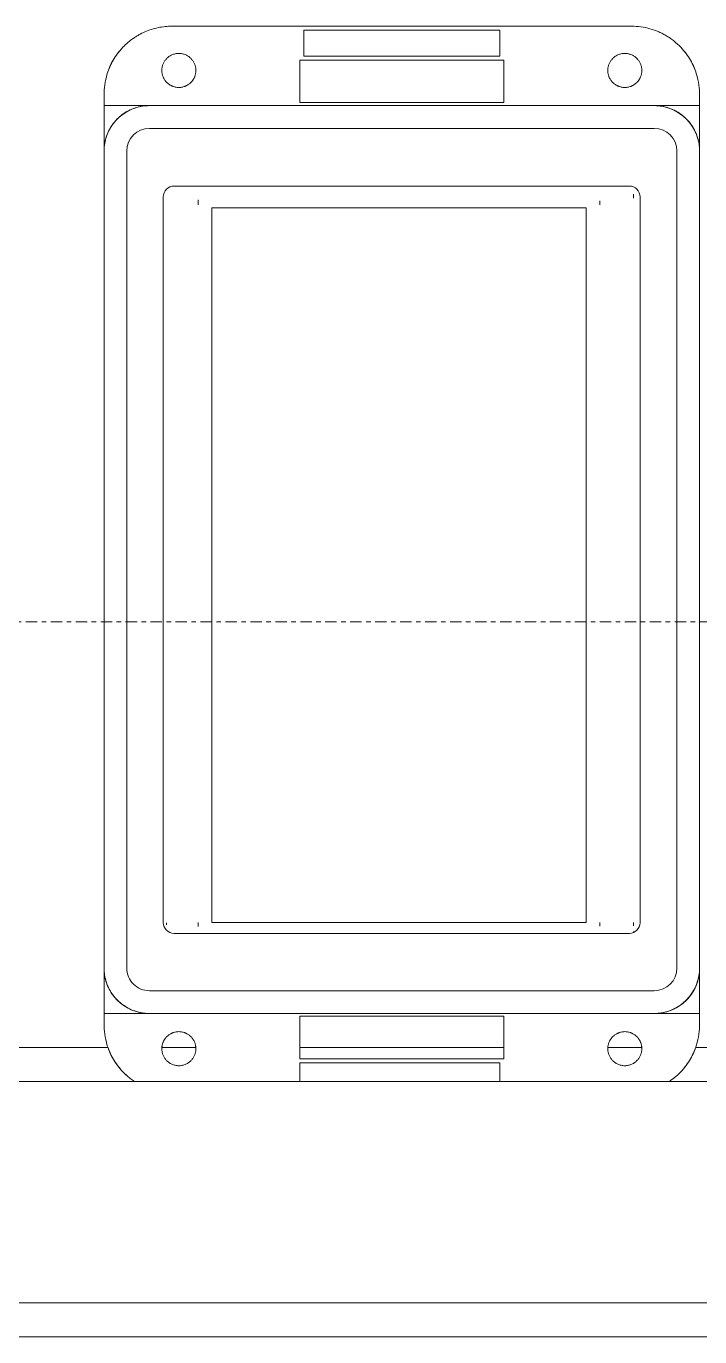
# Model space of a CAD drawing. Header units: inches. Extents: x -1205 to 1409, y -1117 to 895.
# Drawn here: x 15.15 to 29.99, y 506.76 to 535.63 of the extents above; entities that cross this region are included whole.
import ezdxf

# ---------------------------------------------------------------- set-up
doc = ezdxf.new("R2010")
doc.units = ezdxf.units.IN
doc.header["$MEASUREMENT"] = 0
doc.linetypes.add('Grid Line 1_4_', pattern=[0.4374999999999999, 0.2499999999999999, -0.06249999999999999, 0.06249999999999999, -0.06249999999999999])
for name, color, linetype, lineweight in [('A-WALL', 113, 'Continuous', 13), ('I-WALL', 2, 'Continuous', 13), ('Q-SPCQ', 91, 'Continuous', 13), ('S-GRID', 1, 'Continuous', 9)]:
    doc.layers.add(name, color=color, linetype=linetype, lineweight=lineweight)

# ---------------------------------------------------------------- blocks, each defined once
blk = doc.blocks.new('Restaurant_Trash_Can_SlimJim_Revit_2018_18693 - SLIMJIM-3038480-8TH FLOOR TELECOM PLAN')
at = {"layer": 'Q-SPCQ', "color": 53, "lineweight": 9}
for p, q in [((-0.7483204153197748, 4.730068697817703e-15), (-0.498320415319807, 4.79616346638062e-15)), ((0.5016795846802226, 7.993605777301126e-15), (-0.4983204153198057, 4.662936703425657e-15)), ((-0.4983204153198084, 4.662936703425657e-15), (-0.4983204153198084, -0.999999999999999)), ((18.50167958467977, 1.70530256582424e-13), (0.5016795846797776, 1.70530256582424e-13)), ((19.5016795846802, 4.662936703425657e-15), (18.50167958468019, 7.993605777301126e-15)), ((19.5016795846802, -1.000000000000003), (19.5016795846802, 4.662936703425657e-15)), ((19.5016795846802, 3.99479305727938e-15), (19.7516795846802, 3.928698288716457e-15)), ((0.5016795846802146, -0.4999999999999932), (18.5016795846802, -0.4999999999999928)), ((-0.4983204153203359, -0.999999999999943), (-0.4983204153203359, -12.12499999999988)), ((0.001679584680211787, -0.9999999999999963), (0.001679584680193885, -12.12499999999993)), ((19.0016795846802, -12.125), (19.0016795846802, -0.9999999999999963)), ((19.50167958467972, -12.12499999999988), (19.50167958467972, -0.999999999999943)), ((1.512211173714953, -1.311055868574774), (17.50159754587901, -1.311055868574774)), ((-2.248320415319779, -11.62500000000001), (-2.248320415319796, -1.499999999999989)), ((1.274422347429911, -11.58226089199766), (1.274422347429911, -1.548844694859818)), ((1.448307036421143, -1.454770615213578), (1.535910023719304, -1.454770615213578)), ((1.540954123042587, -1.45477061521358), (1.451367060394509, -1.454770615213579)), ((17.56348381548825, -1.454770615213579), (17.5014044410096, -1.454770615213579)), ((17.51815646271934, -1.454770615213579), (17.56848020913162, -1.454770615213579)), ((17.69582221297295, -1.454770615213579), (17.71595662739452, -1.454770615213579)), ((17.73938637216405, -1.548844694859816), (17.73938637216405, -11.58226089199765)), ((1.601153525589015, -2.202307051177986), (1.690461410235536, -2.202307051177986)), ((17.50040000041303, -2.202307051177986), (17.57492323772165, -2.202307051177986)), ((17.5, -2.499999999999998), (1.749999999999999, -2.499999999999998)), ((1.749999999999999, -2.499999999999997), (1.749999999999999, -10.75)), ((17.5, -10.75), (17.5, -2.499999999999997)), ((-1.498320415319791, -4.31250000000001), (-1.498320415319786, -8.812499999999998)), ((-0.5649258800976749, -4.31250000000001), (-1.498320415319763, -4.31250000000001)), ((-0.5649258800976775, -8.812499999999993), (-0.5649258800976832, -4.312500000000007)), ((20.50167958468019, -4.312500000000007), (19.56493678525527, -4.312500000000007)), ((19.56493678525527, -4.312500000000007), (19.56493678525526, -8.812499999999993)), ((20.5016795846802, -8.812499999999998), (20.5016795846802, -4.31250000000001)), ((-2.158476665319774, -8.72265625), (-2.158476665319774, -4.402343750000013)), ((-2.158476665319752, -4.402343750000013), (-1.588164165319756, -4.402343750000013)), ((-1.588164165319777, -4.402343750000011), (-1.588164165319777, -8.722656249999998)), ((20.59152333468023, -8.812499999999998), (20.59152333468023, -4.402343750000011)), ((20.5915233346802, -4.402343750000011), (20.99788878966651, -4.402343750000011)), ((-1.588164165319732, -8.722656249999998), (-2.158476665319726, -8.722656249999998)), ((-1.498320415319773, -8.812499999999993), (-0.5649258800976742, -8.812499999999993)), ((19.56493678525526, -8.812499999999998), (20.50167958468018, -8.812499999999998)), ((20.99788878966666, -8.812500000000002), (20.59152333468019, -8.812500000000002)), ((1.749999999999999, -10.75), (17.5, -10.75)), ((1.683846011372815, -11.04769294882201), (1.579889743530343, -11.04769294882201)), ((17.58562655739628, -11.04769294882201), (17.50044444490325, -11.04769294882201)), ((17.50159754587901, -11.8200497182827), (1.512211173714953, -11.8200497182827)), ((17.50149296416012, -11.75), (17.54713371539471, -11.75)), ((17.55073975509539, -11.75), (17.50773574177428, -11.75)), ((-0.4983204153198084, -12.125), (-0.4983204153198084, -13.125)), ((19.5016795846802, -13.125), (19.5016795846802, -12.125)), ((0.5016795846801932, -12.62499999999994), (18.50167958468019, -12.625)), ((-0.4983204153198067, -13.125), (-0.7483204153197498, -13.125)), ((-0.4983204153198057, -13.125), (0.5016795846802252, -13.125)), ((0.501679584679607, -13.12499999999983), (18.5016795846796, -13.125)), ((18.50167958468019, -13.125), (19.5016795846802, -13.125)), ((19.75167958468016, -13.125), (19.5016795846802, -13.125))]:
    blk.add_line(p, q, dxfattribs=at)
at = {"layer": 'Q-SPCQ', "color": 53, "lineweight": 9, "flags": 128}
for points in [[(0.5016795846797776, 1.70530256582424e-13), (0.4616902504930067, -0.0007998933389785633), (0.4217648907105058, -0.003198293697209919), (0.3819673773907652, -0.007191364145796796), (0.3423613780654477, -0.01277271662439716), (0.3030102538845653, -0.01993342215871507), (0.2639769582524422, -0.02866202514786664), (0.2253239361156147, -0.03894456168922033), (0.1871130240634784, -0.05076458191751953), (0.149405351404539, -0.06410317632196437), (0.112261242371062, -0.07893900599708557), (0.07574011961378345, -0.09524833678000276), (0.03990040913811298, -0.1130050772205209), (0.004799446835988873, -0.1321808203221621), (-0.02950661324132397, -0.1527448889866036), (-0.06296288871533305, -0.1746643850904092), (-0.09551585668276628, -0.1979042421154417), (-0.1271134393388138, -0.2224272812490539), (-0.1577050872919017, -0.2481942708589031), (-0.187241860430845, -0.2751639892588286), (-0.2156765062198928, -0.3032932906529026), (-0.24296353529121, -0.3325371741587446), (-0.2690592942193461, -0.3628488558013032), (-0.2939220353567861, -0.3941798433561984), (-0.3175119836214434, -0.4264800139275166), (-0.3397914001283197, -0.4596976941316483), (-0.3607246425636958, -0.4937797427671171), (-0.3802782222053337, -0.5286716358259581), (-0.3984208574969443, -0.5643175537230148), (-0.4151235240921664, -0.600660470593425), (-0.4303595012875689, -0.637642245523068), (-0.4441044147698107, -0.6752037155612242), (-0.4563362756096012, -0.7132847903677656), (-0.4670355154386811, -0.7518245483475424), (-0.4761850177557675, -0.7907613341084242), (-0.483770145308938, -0.8300328570995815), (-0.4897787635119925, -0.8695762912616941), (-0.4942012598579594, -0.9093283755357787), (-0.4970305592959789, -0.9492255150664163), (-0.4982621355502487, -0.9892038829416377), (-0.4983204153203359, -0.999999999999943)], [(19.50167958467972, -0.999999999999943), (19.50087969134057, -0.9600106658133426), (19.49848129098234, -0.9200853060306712), (19.49448822053358, -0.8802877927109306), (19.48890686805532, -0.8406817933856131), (19.481746162521, -0.8013306692047307), (19.47301755953168, -0.7622973735727782), (19.46273502299033, -0.7236443514356096), (19.45091500276203, -0.6854334393839848), (19.43757640835758, -0.6477257667247044), (19.42274057868263, -0.6105816576912274), (19.40643124789954, -0.5740605349337783), (19.38867450745886, -0.5382208244584489), (19.36949876435738, -0.5031198621559837), (19.34893469569311, -0.468813802079012), (19.32701519958931, -0.4353575266048323), (19.30377534256393, -0.4028045586377402), (19.27925230343049, -0.3712069759815221), (19.25348531382047, -0.3406153280284342), (19.22651559542055, -0.3110785548893204), (19.19838629402681, -0.2826439091004431), (19.16914241052097, -0.2553568800291259), (19.13883072887824, -0.2292611211009898), (19.10749974132318, -0.2043983799635498), (19.0751995707522, -0.1808084316988925), (19.04198189054773, -0.1585290151920162), (19.00789984191243, -0.1375957727566401), (18.97300794885342, -0.1180421931151727), (18.93736203095636, -0.09989955782356218), (18.90101911408595, -0.08319689122816952), (18.86403733915631, -0.0679609140325965), (18.82647586911832, -0.05421600055018416), (18.78839479431161, -0.04198413971073477), (18.749855036332, -0.03128489988165483), (18.71091825057112, -0.02213539756473892), (18.67164672757979, -0.0145502700115685), (18.63210329341768, -0.0085416518081729), (18.59235120914394, -0.004119155462376511), (18.5524540696133, -0.00128985602435705), (18.51247570173791, -5.827977008721063e-05), (18.50167958467977, 1.70530256582424e-13)], [(-0.4983204153203359, -12.12499999999988), (-0.4975205219815279, -12.16498933418648), (-0.4951221216229555, -12.20491469396899), (-0.4911290511741981, -12.24471220728873), (-0.4855476986961093, -12.28431820661404), (-0.4783869931617914, -12.32366933079493), (-0.4696583901724693, -12.36270262642705), (-0.4593758536312861, -12.40135564856388), (-0.4475558334028164, -12.43956656061601), (-0.434217238998201, -12.47727423327495), (-0.4193814093232504, -12.5144183423086), (-0.4030720785403332, -12.55093946506588), (-0.3853153380998151, -12.58677917554138), (-0.3661395949980032, -12.6218801378435), (-0.3455755263337323, -12.65618619792065), (-0.3236560302300972, -12.689642473395), (-0.3004161732047236, -12.72219544136226), (-0.275893134071282, -12.75379302401831), (-0.2501261444612623, -12.78438467197122), (-0.2231564260613368, -12.81392144511034), (-0.1950271246676038, -12.84235609089938), (-0.1657832411617619, -12.8696431199707), (-0.1354715595190328, -12.89573887889884), (-0.1041405719637964, -12.92060162003628), (-0.07184040139298985, -12.94419156830094), (-0.03862272118868759, -12.96647098480781), (-0.004540672553218882, -12.98740422724319), (0.03035122050596328, -13.00695780688483), (0.06599713840284947, -13.02510044217644), (0.1023400552734301, -13.04180310877166), (0.1393218302029026, -13.05703908596706), (0.1768833002408882, -13.0707839994493), (0.2149643750477707, -13.08301586028909), (0.2535041330272065, -13.09371510011817), (0.2924409187880883, -13.10286460243509), (0.3317124417792456, -13.11044972998826), (0.3712558759413582, -13.11645834819148), (0.4110079602152722, -13.12088084453745), (0.4509050997460803, -13.12371014397547), (0.4908834676213018, -13.12494172022974), (0.501679584679607, -13.12499999999983)], [(18.5016795846796, -13.125), (18.54166891886637, -13.12420010666085), (18.58159427864888, -13.12180170630262), (18.62139179196845, -13.11780863585386), (18.66099779129393, -13.1122272833756), (18.70034891547465, -13.10506657784111), (18.73938221110677, -13.09633797485196), (18.77803523324377, -13.08605543831078), (18.81624614529573, -13.07423541808231), (18.85395381795467, -13.06089682367786), (18.89109792698815, -13.04606099400274), (18.9276190497456, -13.02975166322), (18.9634587602211, -13.01199492277931), (18.99855972252339, -12.99281917967767), (19.03286578260053, -12.97225511101339), (19.06632205807454, -12.95033561490976), (19.09887502604198, -12.92709575788422), (19.13047260869802, -12.90257271875094), (19.16106425665111, -12.87680572914092), (19.19060102979023, -12.84983601074083), (19.2190356755791, -12.8217067093471), (19.24632270465042, -12.79246282584125), (19.27241846357856, -12.76215114419852), (19.297281204716, -12.73082015664346), (19.32087115298065, -12.69851998607231), (19.34315056948753, -12.66530230586801), (19.36408381192308, -12.63122025723271), (19.38363739156454, -12.5963283641737), (19.40178002685616, -12.56068244627664), (19.41848269345138, -12.52433952940623), (19.43371867064678, -12.48735775447676), (19.44746358412919, -12.44979628443877), (19.45969544496898, -12.41171520963189), (19.47039468479789, -12.37317545165246), (19.47954418711498, -12.3342386658914), (19.48712931466815, -12.29496714290025), (19.49313793287137, -12.25542370873813), (19.49756042921717, -12.21567162446422), (19.50038972865519, -12.17577448493358), (19.50162130490963, -12.13579611705819), (19.50167958467972, -12.12499999999988)]]:
    blk.add_lwpolyline(points, dxfattribs=at)
at = {"layer": 'Q-SPCQ', "color": 53, "lineweight": 9}
for centre, radius, start, end in [((0.5016795846802179, -0.999999999999996), 1.000000000000009, 90.00000000000031, 179.9999999999999), ((0.5016795846802199, -1.000000000000003), 1.00000000000001, 90.0000000000005, 180.0000000000005), ((18.5016795846802, -0.9999999999999957), 1.000000000000006, 359.9999999999996, 90.0000000000001), ((18.50167958468019, -1.000000000000003), 1.000000000000015, 5.025276396712356e-13, 90.0000000000005), ((0.5016795846802179, -0.999999999999996), 0.5000000000000058, 90.00000000000031, 179.9999999999999), ((18.5016795846802, -0.9999999999999957), 0.5000000000000036, 0, 90), ((1.512211173714956, -1.54884469485982), 0.2377888262850444, 90.00000000000081, 180.0000000000002), ((17.50159754587902, -1.548844694859811), 0.2377888262850366, 359.9999999999991, 90.0000000000025), ((1.512211173714955, -11.58226089199766), 0.2377888262850445, 180.0000000000002, 270.0000000000003), ((17.50159754587901, -11.58226089199766), 0.2377888262850434, 270.0000000000001, 4.198332179531842e-13), ((0.5016795846801999, -12.12499999999993), 1.000000000000012, 179.9999999999999, 269.9999999999985), ((0.5016795846802226, -12.125), 1, 180.0000000000005, 270.0000000000005), ((0.5016795846801999, -12.12499999999993), 0.5000000000000073, 179.9999999999999, 269.9999999999985), ((18.5016795846802, -12.12499999999999), 0.5000000000000054, 269.9999999999986, 359.9999999999992), ((18.5016795846802, -12.12499999999999), 1.000000000000004, 269.9999999999987, 359.9999999999992), ((18.50167958468019, -12.125), 0.9999999999999982, 269.9999999999995, 9.541664044390551e-14)]:
    blk.add_arc(centre, radius, start, end, dxfattribs=at)
for points, knots in [([(-2.248320415319796, -1.49999999999998), (-2.248320415319795, -1.362153742990055), (-2.219765969501802, -1.157043896546759), (-2.139409367759692, -0.9316976260149024), (-2.08109323226835, -0.8092596433611496), (-2.031902599251735, -0.7217056254025089), (-1.977406392478706, -0.6382241760986235), (-1.89779168581712, -0.5323677656441096), (-1.788496058087417, -0.4136901609306984), (-1.645879809028009, -0.2935853603210395), (-1.448195031797785, -0.1645312130221982), (-1.202858742640205, -0.06064660982904966), (-0.9443816234928439, -0.006770246503000761), (-0.8073174345542367, 4.554299645742609e-15), (-0.7483204153197819, 3.996396312835881e-15)], [0, 0, 0, 0, 0.1428571428571428, 0.2142857142857143, 0.25, 0.2857142857142857, 0.3214285714285714, 0.3571428571428571, 0.4285714285714285, 0.5, 0.5714285714285714, 0.7142857142857142, 0.8571428571428571, 1, 1, 1, 1]), ([(19.75167958468022, 3.996802888650563e-15), (19.81067660391467, 3.402341588542007e-15), (19.94773971540864, -0.006768449983144978), (20.20622168305689, -0.06065289764856272), (20.45154315735071, -0.1645127986936761), (20.64925810303075, -0.2936172485485317), (20.81553625183087, -0.4335603130706887), (20.93220969887318, -0.5683628155564295), (20.99638488954345, -0.662789104416491), (21.00438350318493, -0.6749343086453962)], [0, 0, 0, 0, 0.1428571428571428, 0.2857142857142857, 0.4285714285714285, 0.5, 0.5714285714285714, 0.6785714285714286, 0.6941939843995717, 0.6941939843995717, 0.6941939843995717, 0.6941939843995717]), ([(-1.553292287360076, -0.2343288153550067), (-1.575996154277303, -0.2487571032645284), (-1.632145024914565, -0.285445597919341), (-1.682933565309733, -0.3296334325017478), (-1.712560029961401, -0.3570437594370009)], [0.6882783433976817, 0.6882783433976817, 0.6882783433976817, 0.6882783433976817, 0.75, 0.8415258119025031, 0.8415258119025031, 0.8415258119025031, 0.8415258119025031]), ([(-1.281539406885796, -0.09797860102331855), (-1.300423555471587, -0.1051560891994014), (-1.349519879615122, -0.1254007504961956), (-1.399160606787508, -0.1466806026983959), (-1.429496382061433, -0.1609184826477254)], [0.4521801146584685, 0.4521801146584685, 0.4521801146584685, 0.4521801146584685, 0.5, 0.5775019486276631, 0.5775019486276631, 0.5775019486276631, 0.5775019486276631]), ([(-0.3643458191042267, -0.4999999999999946), (-0.3344127075615955, -0.4481543299795314), (-0.2736678913013837, -0.3625637559320339), (-0.2069421071740089, -0.2931811630572537), (-0.1762998799731621, -0.264919440009788)], [0, 0, 0, 0, 0.1, 0.1824487712810464, 0.1824487712810464, 0.1824487712810464, 0.1824487712810464]), ([(-0.07758324687933013, -0.1848582908465576), (-0.06639122188776587, -0.1769053279346139), (-0.03647344164411773, -0.156575087200969), (0.001679772485367986, -0.1335510956675881), (0.0283142122001217, -0.1190831212066791), (0.03668143297292472, -0.1146882328290483)], [0.270202133484895, 0.270202133484895, 0.270202133484895, 0.270202133484895, 0.3, 0.35, 0.3731460806146424, 0.3731460806146424, 0.3731460806146424, 0.3731460806146424]), ([(18.96668723143831, -0.1146932794400069), (18.99312770219894, -0.1285803521299841), (19.0312512327528, -0.1503671223246394), (19.06967208774751, -0.1771591941514923), (19.08083102746123, -0.1852189129629988)], [0.6268539193856459, 0.6268539193856459, 0.6268539193856459, 0.6268539193856459, 0.7, 0.7297978665148169, 0.7297978665148169, 0.7297978665148169, 0.7297978665148169]), ([(19.17965555382568, -0.2649137614800346), (19.19171328741982, -0.2760346689881459), (19.25908425135147, -0.3412624423457252), (19.32280532115064, -0.4222314949692925), (19.36770498846463, -0.499999999999984)], [0.8175512287187002, 0.8175512287187002, 0.8175512287187002, 0.8175512287187002, 0.85, 1, 1, 1, 1]), ([(20.43155599838576, -0.162963382910679), (20.40179678998194, -0.1478182512281998), (20.35315854609445, -0.1256231539243419), (20.30371306335346, -0.1044485248683596), (20.28477182987702, -0.09669121505608869)], [0.4224980513724786, 0.4224980513724786, 0.4224980513724786, 0.4224980513724786, 0.5, 0.547819885341666, 0.547819885341666, 0.547819885341666, 0.547819885341666]), ([(20.71885735213831, -0.3534367878552575), (20.68806384487675, -0.3274591602352571), (20.63492444448708, -0.2858468499415782), (20.57933180703217, -0.2492047089737106), (20.55661027385682, -0.2351126735895331)], [0.1584741880982509, 0.1584741880982509, 0.1584741880982509, 0.1584741880982509, 0.25, 0.31172165660246, 0.31172165660246, 0.31172165660246, 0.31172165660246]), ([(-0.8991548910328885, -1.64884861426757), (-0.8991548910328885, -1.621286330400464), (-0.9037192195966609, -1.581599410093703), (-0.9150860769253315, -1.53952390181351), (-0.923021242084388, -1.516800938404769), (-0.9296364285913543, -1.500412038290334), (-0.9367978713922143, -1.484804917002172), (-0.946936685542008, -1.465100952317351), (-0.9606433255442399, -1.442306651811285), (-0.9755897168819083, -1.421556027314603), (-0.9867266637510959, -1.407904620860209), (-0.9932910690038792, -1.400334350920651), (-0.9983270423989654, -1.394756578146532), (-1.003442007968365, -1.389314616484498), (-1.010316100385275, -1.382285195526744), (-1.022519252332676, -1.370521032701264), (-1.040435417885272, -1.355145939985586), (-1.059102527987529, -1.341396446381831), (-1.074580376870362, -1.331264701420146), (-1.086529549362793, -1.324061365352267), (-1.098718122237461, -1.31732043259757), (-1.115114691647722, -1.309027935800473), (-1.136003075667243, -1.299868563720449), (-1.161760589077888, -1.290736454300262), (-1.188489964374267, -1.283409682236488), (-1.215916433663788, -1.278047461999591), (-1.243688047933583, -1.27473727810516), (-1.271979296480537, -1.273490936938582), (-1.300937701002662, -1.274424754045556), (-1.330250370263966, -1.277673015245968), (-1.359564747215451, -1.28329117395152), (-1.388964264829986, -1.291409762077949), (-1.418446809005841, -1.302231799894712), (-1.447693130947862, -1.315886097774594), (-1.476251656801631, -1.332378631364001), (-1.503941145565272, -1.351838984451339), (-1.530442004917481, -1.374336561250405), (-1.555469965451852, -1.399997517173398), (-1.586198834340528, -1.438304848924755), (-1.611812150850503, -1.482201126461644), (-1.630646045194267, -1.530327175840453), (-1.644638215979686, -1.581059974449812), (-1.649154891032889, -1.621455337113826), (-1.649154891032888, -1.648848614267572)], [0, 0, 0, 0, 0.05555555555555555, 0.08333333333333333, 0.09722222222222221, 0.1111111111111111, 0.125, 0.1388888888888889, 0.1666666666666667, 0.1944444444444444, 0.2083333333333333, 0.2152777777777778, 0.2222222222222222, 0.2291666666666667, 0.2361111111111111, 0.25, 0.2777777777777778, 0.3055555555555556, 0.3194444444444444, 0.3333333333333333, 0.3472222222222222, 0.361111111111111, 0.3888888888888888, 0.4166666666666666, 0.4444444444444444, 0.4722222222222222, 0.5, 0.5277777777777778, 0.5555555555555556, 0.5833333333333334, 0.6111111111111112, 0.6388888888888888, 0.6666666666666666, 0.6944444444444444, 0.7222222222222222, 0.75, 0.7777777777777778, 0.8055555555555556, 0.8333333333333333, 0.8888888888888888, 0.9166666666666666, 0.9444444444444444, 1, 1, 1, 1]), ([(20.6525140603933, -1.648848614267569), (20.6525140603933, -1.621455337113824), (20.64799738533887, -1.581059974449748), (20.63400521455673, -1.530327175840562), (20.61517132019987, -1.482201126461064), (20.58955800377003, -1.43830484892839), (20.5588291346941, -1.399997517167183), (20.53380117472822, -1.374336561274083), (20.50730031324247, -1.351838984362828), (20.47961083244452, -1.332378631694355), (20.45105227686154, -1.315886096541679), (20.42180606587071, -1.302231804496007), (20.3923231076193, -1.291409744905679), (20.36292513535578, -1.28329123803931), (20.33360499107581, -1.277672776067079), (20.30919570332716, -1.274966834905614), (20.28979447925478, -1.273956626139866), (20.27063664565788, -1.273699364570857), (20.24704267035739, -1.274737037925571), (20.21927681589354, -1.278047529756609), (20.19184882919384, -1.283409651388003), (20.16511976373229, -1.290736509937187), (20.13936252839253, -1.299868372021241), (20.11847295927435, -1.309028496483868), (20.10207885804569, -1.317319461707306), (20.08581736414513, -1.326313607595366), (20.0661787142689, -1.338656711672159), (20.04379908661641, -1.355143152340486), (20.02587784460201, -1.370521390234852), (20.01367531913788, -1.38228516494094), (20.00680116804199, -1.389314622210486), (20.00168621418406, -1.394756576750444), (19.99665023795232, -1.400334350779025), (19.99008583221307, -1.407904623524218), (19.97894890080571, -1.421555993673884), (19.96400237937008, -1.442306915325758), (19.9502961869427, -1.46510019541466), (19.94015646618703, -1.484806226724126), (19.93419090338563, -1.497806904161567), (19.92968500267069, -1.508613331448496), (19.92539022581563, -1.519637410861972), (19.91844403027453, -1.539526673702499), (19.90707930096545, -1.581597331176962), (19.90251406039331, -1.621286330400465), (19.9025140603933, -1.648848614267573)], [0, 0, 0, 0, 0.05555555555555555, 0.08333333333333333, 0.1111111111111111, 0.1666666666666667, 0.1944444444444444, 0.2222222222222222, 0.25, 0.2777777777777778, 0.3055555555555556, 0.3333333333333333, 0.361111111111111, 0.3888888888888888, 0.4166666666666666, 0.4444444444444444, 0.4583333333333333, 0.4722222222222222, 0.5, 0.5277777777777778, 0.5555555555555556, 0.5833333333333334, 0.6111111111111112, 0.6388888888888888, 0.6527777777777777, 0.6666666666666666, 0.6944444444444444, 0.7222222222222221, 0.7499999999999999, 0.7638888888888888, 0.7708333333333333, 0.7777777777777777, 0.7847222222222221, 0.7916666666666665, 0.8055555555555555, 0.8333333333333333, 0.861111111111111, 0.875, 0.8888888888888888, 0.8958333333333333, 0.9027777777777777, 0.9166666666666666, 0.9444444444444444, 1, 1, 1, 1]), ([(-1.649154891032888, -1.648848614267574), (-1.649154891032888, -1.67624189142132), (-1.64463821597846, -1.716637254085397), (-1.630646045196312, -1.767370052694585), (-1.611812150839464, -1.815496102074084), (-1.586198834409623, -1.859392379606755), (-1.555469965333694, -1.897699711367961), (-1.530442005367819, -1.923360667261059), (-1.503941143882062, -1.945858244172315), (-1.476251663084114, -1.965318596840788), (-1.447693107501121, -1.981811131993464), (-1.418446896510294, -1.995465424039136), (-1.388963938258888, -2.006287483629467), (-1.359565965995363, -2.014405990495832), (-1.330245821715401, -2.020024452468066), (-1.305836533966741, -2.022730393629528), (-1.286435309894365, -2.023740602395278), (-1.267277476297466, -2.023997863964285), (-1.243683500996988, -2.022960190609572), (-1.215917646533146, -2.019649698778534), (-1.18848965983343, -2.01428757714714), (-1.161760594371876, -2.006960718597957), (-1.136003359032123, -1.997828856513904), (-1.115113789913942, -1.988668732051275), (-1.098719688685284, -1.980377766827838), (-1.082458194784728, -1.971383620939777), (-1.062819544908487, -1.959040516862985), (-1.040439917256009, -1.942554076194657), (-1.022518675241587, -1.927175838300292), (-1.010316149777471, -1.915412063594203), (-1.003441998681578, -1.908382606324657), (-0.9983270448236514, -1.9029406517847), (-0.9932910685919104, -1.897362877756117), (-0.9867266628526576, -1.889792605010925), (-0.9755897314453452, -1.876141234861255), (-0.9606432100096635, -1.855390313209385), (-0.9469370175822936, -1.832597033120483), (-0.9367972968266125, -1.812891001811015), (-0.9308317340252203, -1.799890324373577), (-0.9263258333102877, -1.789083897086645), (-0.9220310564552165, -1.778059817673172), (-0.9150848609141597, -1.75817055483264), (-0.9037201316050416, -1.71609989735818), (-0.8991548910328885, -1.676410898134678), (-0.8991548910328885, -1.64884861426757)], [0, 0, 0, 0, 0.05555555555555555, 0.08333333333333333, 0.1111111111111111, 0.1666666666666667, 0.1944444444444444, 0.2222222222222222, 0.25, 0.2777777777777778, 0.3055555555555556, 0.3333333333333333, 0.361111111111111, 0.3888888888888888, 0.4166666666666666, 0.4444444444444444, 0.4583333333333333, 0.4722222222222222, 0.5, 0.5277777777777778, 0.5555555555555556, 0.5833333333333334, 0.6111111111111112, 0.6388888888888888, 0.6527777777777777, 0.6666666666666666, 0.6944444444444444, 0.7222222222222221, 0.7499999999999999, 0.7638888888888888, 0.7708333333333333, 0.7777777777777777, 0.7847222222222221, 0.7916666666666665, 0.8055555555555555, 0.8333333333333333, 0.861111111111111, 0.875, 0.8888888888888888, 0.8958333333333333, 0.9027777777777777, 0.9166666666666666, 0.9444444444444444, 1, 1, 1, 1]), ([(19.9025140603933, -1.648848614267572), (19.9025140603933, -1.676410898134678), (19.90707838895707, -1.716097818441437), (19.91844524628574, -1.758173326721629), (19.92638041144479, -1.780896290130371), (19.93299559795176, -1.797285190244806), (19.94015704075263, -1.812892311532969), (19.95029585490242, -1.832596276217789), (19.96400249490463, -1.855390576723857), (19.97894888624233, -1.876141201220542), (19.99008583311151, -1.889792607674937), (19.99665023836429, -1.897362877614494), (20.00168621175937, -1.902940650388613), (20.00680117732878, -1.908382612050648), (20.01367526974569, -1.915412033008401), (20.02587842169308, -1.927176195833881), (20.04379458724568, -1.942551288549558), (20.06246169734795, -1.956300782153312), (20.07793954623077, -1.966432527114997), (20.08988871872321, -1.973635863182876), (20.10207729159787, -1.980376795937573), (20.11847386100811, -1.988669292734669), (20.13936224502766, -1.997828664814695), (20.16511975843829, -2.006960774234881), (20.19184913373469, -2.014287546298656), (20.21927560302421, -2.019649766535553), (20.247047217294, -2.022959950429983), (20.27533846584096, -2.02420629159656), (20.30429687036307, -2.023272474489588), (20.33360953962438, -2.020024213289174), (20.36292391657587, -2.014406054583624), (20.39232343419039, -2.006287466457193), (20.42180597836625, -1.995465428640431), (20.45105230030828, -1.981811130760551), (20.47961082616203, -1.965318597171142), (20.50730031492568, -1.945858244083803), (20.5338011742779, -1.923360667284737), (20.55882913481226, -1.897699711361745), (20.58955800370093, -1.859392379610386), (20.61517132021089, -1.815496102073499), (20.63400521455468, -1.767370052694687), (20.64799738534011, -1.716637254085328), (20.65251406039329, -1.676241891421315), (20.6525140603933, -1.648848614267572)], [0, 0, 0, 0, 0.05555555555555555, 0.08333333333333333, 0.09722222222222221, 0.1111111111111111, 0.125, 0.1388888888888889, 0.1666666666666667, 0.1944444444444444, 0.2083333333333333, 0.2152777777777778, 0.2222222222222222, 0.2291666666666667, 0.2361111111111111, 0.25, 0.2777777777777778, 0.3055555555555556, 0.3194444444444444, 0.3333333333333333, 0.3472222222222222, 0.361111111111111, 0.3888888888888888, 0.4166666666666666, 0.4444444444444444, 0.4722222222222222, 0.5, 0.5277777777777778, 0.5555555555555556, 0.5833333333333334, 0.6111111111111112, 0.6388888888888888, 0.6666666666666666, 0.6944444444444444, 0.7222222222222222, 0.75, 0.7777777777777778, 0.8055555555555556, 0.8333333333333333, 0.8888888888888888, 0.9166666666666666, 0.9444444444444444, 1, 1, 1, 1]), ([(-0.8991548910328565, -11.47615138573242), (-0.899154891032857, -11.44858910186531), (-0.9037192195966303, -11.40890218155855), (-0.9150860769253009, -11.36682667327836), (-0.923021242084358, -11.34410370986962), (-0.9296364285913249, -11.32771480975518), (-0.936797871392184, -11.31210768846702), (-0.9469366855419784, -11.2924037237822), (-0.9606433255442116, -11.26960942327613), (-0.9755897168818785, -11.24885879877946), (-0.986726663751066, -11.23520739232506), (-0.9932910690038492, -11.2276371223855), (-0.9983270423989357, -11.22205934961138), (-1.003442007968336, -11.21661738794935), (-1.010316100385245, -11.2095879669916), (-1.022519252332648, -11.19782380416611), (-1.040435417885246, -11.18244871145044), (-1.059102527987501, -11.16869921784668), (-1.074580376870333, -11.158567472885), (-1.086529549362765, -11.15136413681712), (-1.098718122237431, -11.14462320406242), (-1.115114691647694, -11.13633070726533), (-1.136003075667213, -11.12717133518529), (-1.161760589077859, -11.11803922576512), (-1.188489964374238, -11.11071245370134), (-1.215916433663759, -11.10535023346444), (-1.243688047933555, -11.10204004957001), (-1.271979296480512, -11.10079370840344), (-1.300937701002635, -11.10172752551041), (-1.330250370263939, -11.10497578671082), (-1.35956474721542, -11.11059394541637), (-1.388964264829952, -11.1187125335428), (-1.418446809005806, -11.12953457135956), (-1.447693130947825, -11.14318886923945), (-1.476251656801598, -11.15968140282885), (-1.503941145565237, -11.17914175591618), (-1.530442004917448, -11.20163933271526), (-1.55546996545182, -11.22730028863825), (-1.586198834340499, -11.26560762038961), (-1.611812150850475, -11.30950389792649), (-1.630646045194238, -11.35762994730531), (-1.644638215979657, -11.40836274591467), (-1.649154891032857, -11.44875810857869), (-1.649154891032856, -11.47615138573243)], [0, 0, 0, 0, 0.05555555555555555, 0.08333333333333333, 0.09722222222222221, 0.1111111111111111, 0.125, 0.1388888888888889, 0.1666666666666667, 0.1944444444444444, 0.2083333333333333, 0.2152777777777778, 0.2222222222222222, 0.2291666666666667, 0.2361111111111111, 0.25, 0.2777777777777778, 0.3055555555555556, 0.3194444444444444, 0.3333333333333333, 0.3472222222222222, 0.361111111111111, 0.3888888888888888, 0.4166666666666666, 0.4444444444444444, 0.4722222222222222, 0.5, 0.5277777777777778, 0.5555555555555556, 0.5833333333333334, 0.6111111111111112, 0.6388888888888888, 0.6666666666666666, 0.6944444444444444, 0.7222222222222222, 0.75, 0.7777777777777778, 0.8055555555555556, 0.8333333333333333, 0.8888888888888888, 0.9166666666666666, 0.9444444444444444, 1, 1, 1, 1]), ([(20.65251406039327, -11.47615138573243), (20.65251406039327, -11.44875810857868), (20.64799738533884, -11.40836274591461), (20.63400521455669, -11.35762994730541), (20.61517132019984, -11.30950389792591), (20.58955800377002, -11.26560762039324), (20.55882913469407, -11.22730028863204), (20.5338011747282, -11.20163933273893), (20.50730031324244, -11.17914175582768), (20.47961083244449, -11.15968140315921), (20.4510522768615, -11.14318886800653), (20.42180606587067, -11.12953457596086), (20.39232310761926, -11.11871251637053), (20.36292513535575, -11.11059400950416), (20.33360499107578, -11.10497554753194), (20.30919570332711, -11.10226960637046), (20.28979447925474, -11.10125939760472), (20.27063664565783, -11.10100213603571), (20.24704267035736, -11.10203980939042), (20.21927681589353, -11.10535030122147), (20.19184882919382, -11.11071242285286), (20.16511976373225, -11.11803928140204), (20.13936252839251, -11.12717114348609), (20.11847295927432, -11.13633126794872), (20.10207885804567, -11.14462223317216), (20.08581736414511, -11.15361637906021), (20.06617871426888, -11.16595948313701), (20.04379908661639, -11.18244592380534), (20.02587784460197, -11.1978241616997), (20.01367531913785, -11.20958793640579), (20.00680116804195, -11.21661739367534), (20.00168621418404, -11.2220593482153), (19.99665023795229, -11.22763712224387), (19.99008583221303, -11.23520739498907), (19.97894890080569, -11.24885876513872), (19.96400237937006, -11.2696096867906), (19.95029618694267, -11.29240296687951), (19.94015646618699, -11.31210899818898), (19.9341909033856, -11.32510967562642), (19.92968500267067, -11.33591610291334), (19.92539022581559, -11.34694018232682), (19.91844403027455, -11.36682944516735), (19.90707930096544, -11.4089001026418), (19.90251406039325, -11.44858910186531), (19.90251406039327, -11.47615138573242)], [0, 0, 0, 0, 0.05555555555555555, 0.08333333333333333, 0.1111111111111111, 0.1666666666666667, 0.1944444444444444, 0.2222222222222222, 0.25, 0.2777777777777778, 0.3055555555555556, 0.3333333333333333, 0.361111111111111, 0.3888888888888888, 0.4166666666666666, 0.4444444444444444, 0.4583333333333333, 0.4722222222222222, 0.5, 0.5277777777777778, 0.5555555555555556, 0.5833333333333334, 0.6111111111111112, 0.6388888888888888, 0.6527777777777777, 0.6666666666666666, 0.6944444444444444, 0.7222222222222221, 0.7499999999999999, 0.7638888888888888, 0.7708333333333333, 0.7777777777777777, 0.7847222222222221, 0.7916666666666665, 0.8055555555555555, 0.8333333333333333, 0.861111111111111, 0.875, 0.8888888888888888, 0.8958333333333333, 0.9027777777777777, 0.9166666666666666, 0.9444444444444444, 1, 1, 1, 1]), ([(-1.649154891032856, -11.47615138573243), (-1.649154891032856, -11.50354466288618), (-1.644638215978427, -11.54394002555026), (-1.630646045196277, -11.59467282415945), (-1.61181215083943, -11.64279887353894), (-1.586198834409586, -11.68669515107161), (-1.555469965333657, -11.72500248283282), (-1.530442005367781, -11.75066343872592), (-1.503941143882025, -11.77316101563717), (-1.476251663084076, -11.79262136830565), (-1.447693107501084, -11.80911390345832), (-1.418446896510257, -11.82276819550399), (-1.388963938258854, -11.83359025509432), (-1.359565965995328, -11.84170876196069), (-1.330245821715368, -11.84732722393292), (-1.305836533966707, -11.85003316509438), (-1.28643530989433, -11.85104337386013), (-1.267277476297432, -11.85130063542914), (-1.243683500996951, -11.85026296207443), (-1.215917646533107, -11.84695247024339), (-1.18848965983339, -11.84159034861199), (-1.161760594371839, -11.83426349006281), (-1.136003359032087, -11.82513162797876), (-1.115113789913908, -11.81597150351613), (-1.098719688685252, -11.80768053829269), (-1.082458194784696, -11.79868639240463), (-1.062819544908455, -11.78634328832783), (-1.040439917255976, -11.76985684765951), (-1.022518675241555, -11.75447860976515), (-1.010316149777439, -11.74271483505905), (-1.003441998681545, -11.73568537778951), (-0.9983270448236192, -11.73024342324955), (-0.9932910685918774, -11.72466564922097), (-0.9867266628526252, -11.71709537647578), (-0.9755897314453128, -11.70344400632606), (-0.9606432100096314, -11.68269308467426), (-0.9469370175822613, -11.65989980458534), (-0.93679729682658, -11.64019377327587), (-0.9308317340251886, -11.62719309583843), (-0.9263258333102548, -11.6163866685515), (-0.9220310564551841, -11.60536258913802), (-0.9150848609141271, -11.5854733262975), (-0.9037201316050087, -11.54340266882305), (-0.8991548910328565, -11.50371366959952), (-0.8991548910328563, -11.47615138573242)], [0, 0, 0, 0, 0.05555555555555555, 0.08333333333333333, 0.1111111111111111, 0.1666666666666667, 0.1944444444444444, 0.2222222222222222, 0.25, 0.2777777777777778, 0.3055555555555556, 0.3333333333333333, 0.361111111111111, 0.3888888888888888, 0.4166666666666666, 0.4444444444444444, 0.4583333333333333, 0.4722222222222222, 0.5, 0.5277777777777778, 0.5555555555555556, 0.5833333333333334, 0.6111111111111112, 0.6388888888888888, 0.6527777777777777, 0.6666666666666666, 0.6944444444444444, 0.7222222222222221, 0.7499999999999999, 0.7638888888888888, 0.7708333333333333, 0.7777777777777777, 0.7847222222222221, 0.7916666666666665, 0.8055555555555555, 0.8333333333333333, 0.861111111111111, 0.875, 0.8888888888888888, 0.8958333333333333, 0.9027777777777777, 0.9166666666666666, 0.9444444444444444, 1, 1, 1, 1]), ([(19.90251406039327, -11.47615138573242), (19.90251406039327, -11.50371366959953), (19.90707838895703, -11.54340058990629), (19.91844524628572, -11.58547609818648), (19.92638041144476, -11.60819906159522), (19.93299559795173, -11.62458796170966), (19.94015704075259, -11.64019508299782), (19.95029585490239, -11.65989904768264), (19.9640024949046, -11.68269334818871), (19.97894888624229, -11.70344397268539), (19.99008583311148, -11.71709537913979), (19.99665023836425, -11.72466564907934), (20.00168621175935, -11.73024342185346), (20.00680117732874, -11.7356853835155), (20.01367526974565, -11.74271480447325), (20.02587842169308, -11.75447896729872), (20.04379458724564, -11.76985406001441), (20.06246169734791, -11.78360355361817), (20.07793954623074, -11.79373529857985), (20.08988871872318, -11.80093863464773), (20.10207729159784, -11.80767956740243), (20.1184738610081, -11.81597206419952), (20.13936224502761, -11.82513143627954), (20.16511975843827, -11.83426354569973), (20.19184913373464, -11.84159031776351), (20.21927560302416, -11.8469525380004), (20.24704721729396, -11.85026272189484), (20.27533846584091, -11.85150906306141), (20.30429687036305, -11.85057524595444), (20.33360953962435, -11.84732698475403), (20.36292391657582, -11.84170882604847), (20.39232343419036, -11.83359023792206), (20.4218059783662, -11.82276820010528), (20.45105230030823, -11.80911390222541), (20.47961082616202, -11.792621368636), (20.50730031492564, -11.77316101554866), (20.53380117427785, -11.75066343874959), (20.55882913481223, -11.72500248282661), (20.5895580037009, -11.68669515107524), (20.61517132021088, -11.64279887353835), (20.63400521455464, -11.59467282415955), (20.64799738534007, -11.54394002555018), (20.65251406039327, -11.50354466288617), (20.65251406039327, -11.47615138573243)], [0, 0, 0, 0, 0.05555555555555555, 0.08333333333333333, 0.09722222222222221, 0.1111111111111111, 0.125, 0.1388888888888889, 0.1666666666666667, 0.1944444444444444, 0.2083333333333333, 0.2152777777777778, 0.2222222222222222, 0.2291666666666667, 0.2361111111111111, 0.25, 0.2777777777777778, 0.3055555555555556, 0.3194444444444444, 0.3333333333333333, 0.3472222222222222, 0.361111111111111, 0.3888888888888888, 0.4166666666666666, 0.4444444444444444, 0.4722222222222222, 0.5, 0.5277777777777778, 0.5555555555555556, 0.5833333333333334, 0.6111111111111112, 0.6388888888888888, 0.6666666666666666, 0.6944444444444444, 0.7222222222222222, 0.75, 0.7777777777777778, 0.8055555555555556, 0.8333333333333333, 0.8888888888888888, 0.9166666666666666, 0.9444444444444444, 1, 1, 1, 1]), ([(-0.7483204153197649, -13.125), (-0.8073174345542182, -13.125), (-0.944380546048187, -13.11823155001685), (-1.202862513696416, -13.06434710235145), (-1.448183987990236, -12.96048720130634), (-1.645898933670289, -12.83138275145149), (-1.812177082470421, -12.69143968692934), (-1.935557452907665, -12.54888812002031), (-2.018429491769659, -12.4241770771), (-2.069510413392284, -12.33834219974536), (-2.126109339610139, -12.22461928511253), (-2.180154978055282, -12.08074163737261), (-2.232205030591647, -11.88280961851734), (-2.248320415319776, -11.72838469275744), (-2.248320415319778, -11.62500000000001)], [0, 0, 0, 0, 0.1428571428571428, 0.2857142857142857, 0.4285714285714285, 0.5, 0.5714285714285714, 0.6785714285714286, 0.7053571428571429, 0.7321428571428572, 0.7857142857142857, 0.8392857142857142, 0.8928571428571428, 1, 1, 1, 1]), ([(-0.1762963844652631, -12.86008623851995), (-0.1883541180593991, -12.84896533101185), (-0.2557250819910617, -12.78373755765427), (-0.3194461517902652, -12.7027685050307), (-0.3643458191042127, -12.625)], [0.8175512287187113, 0.8175512287187113, 0.8175512287187113, 0.8175512287187113, 0.85, 1, 1, 1, 1]), ([(19.36770498846463, -12.625), (19.337771876922, -12.67684567002046), (19.27702706066174, -12.762436244068), (19.21030127653432, -12.83181883694282), (19.17965904933344, -12.86008055999032)], [0, 0, 0, 0, 0.1, 0.182448771281162, 0.182448771281162, 0.182448771281162, 0.182448771281162]), ([(21.00438116876877, -12.4500711902992), (20.996398292696, -12.46219180729378), (20.96958741306763, -12.50163719119468), (20.90115770645948, -12.59262741537217), (20.79182431414414, -12.71134148365544), (20.64919228966902, -12.83144972235063), (20.45151002359373, -12.96048871984056), (20.2062860663425, -13.06432321482107), (19.94785707422675, -13.11821653508136), (19.8107293682527, -13.12500000000001), (19.75167958468017, -13.125)], [0.3058305997101117, 0.3058305997101117, 0.3058305997101117, 0.3058305997101117, 0.3214285714285714, 0.3571428571428571, 0.4285714285714285, 0.5, 0.5714285714285714, 0.7142857142857142, 0.8571428571428571, 1, 1, 1, 1]), ([(-1.715498182776345, -12.77156321214604), (-1.684704675515268, -12.79754083976557), (-1.631565275126136, -12.83915315005876), (-1.57597263767181, -12.87579529102625), (-1.553251104496493, -12.8898873264104)], [0.1584741880997746, 0.1584741880997746, 0.1584741880997746, 0.1584741880997746, 0.25, 0.3117216566023533, 0.3117216566023533, 0.3117216566023533, 0.3117216566023533]), ([(-1.42819682902538, -12.9620366170893), (-1.398437620621539, -12.97718174877179), (-1.349799376734047, -12.99937684607565), (-1.300353893993032, -13.02055147513163), (-1.28141266051661, -13.0283087849439)], [0.4224980513724347, 0.4224980513724347, 0.4224980513724347, 0.4224980513724347, 0.5, 0.5478198853416403, 0.5478198853416403, 0.5478198853416403, 0.5478198853416403]), ([(0.03667193792211861, -13.01030672055999), (0.010231467161493, -12.99641964787001), (-0.02789206339284238, -12.97463287767509), (-0.06631291838804788, -12.94784080584783), (-0.07747185810225377, -12.93978108703595)], [0.6268539193856459, 0.6268539193856459, 0.6268539193856459, 0.6268539193856459, 0.7, 0.7297978665161137, 0.7297978665161137, 0.7297978665161137, 0.7297978665161137]), ([(19.08094241624006, -12.9401417091532), (19.06975039124839, -12.94809467206522), (19.03983261100464, -12.96842491279895), (19.00167939687504, -12.99144890433239), (18.9750449571603, -13.00591687879331), (18.96667773638749, -13.01031176717093)], [0.2702021334846068, 0.2702021334846068, 0.2702021334846068, 0.2702021334846068, 0.3, 0.35, 0.3731460806146424, 0.3731460806146424, 0.3731460806146424, 0.3731460806146424]), ([(20.28492934083013, -13.02700970558435), (20.30380316393993, -13.01983566625386), (20.35288418074067, -12.99959686054237), (20.4025093734747, -12.9783237133354), (20.43284017269967, -12.96408860672875)], [0.4522060828511583, 0.4522060828511583, 0.4522060828511583, 0.4522060828511583, 0.5, 0.5774889193380283, 0.5774889193380283, 0.5774889193380283, 0.5774889193380283]), ([(20.55662896716473, -12.89068547645926), (20.57934054853716, -12.8762528496796), (20.63549161394063, -12.83956405139062), (20.68628195357951, -12.79537532984425), (20.71590343448588, -12.76796995832705)], [0.6882579638153424, 0.6882579638153424, 0.6882579638153424, 0.6882579638153424, 0.75, 0.8415099722322628, 0.8415099722322628, 0.8415099722322628, 0.8415099722322628])]:
    blk.add_open_spline(points, degree=3, knots=knots, dxfattribs=at)
for points in [[(-1.821758830139694, -0.4522706494658417), (-1.836936353241164, -0.4678226015264697), (-1.851806636630125, -0.4837351015421323), (-1.866354404069679, -0.4999999999999816)], [(20.8697135734301, -0.499999999999996), (20.85516580599078, -0.4837351015424066), (20.84029552260207, -0.4678226015269924), (20.82511799950085, -0.4522706494666011)], [(-1.866354404069679, -12.625), (-1.85180663663027, -12.64126489845768), (-1.83693635324146, -12.65717739847319), (-1.821758830140147, -12.67272935053367)], [(20.82509300444686, -12.67275496160393), (20.84027919663477, -12.65719486847154), (20.85515782009853, -12.64127382695654), (20.86971357343008, -12.62500000000001)]]:
    blk.add_open_spline(points, degree=3, dxfattribs=at)
blk = doc.blocks.new('Wall Base - Wall Base-5492003-8TH FLOOR TELECOM PLAN')
at = {"layer": 'A-WALL', "color": 253}
for p, q in [((16.95290101713648, 513.1307138526823), (-64.37849310983896, 513.1307138526823)), ((18.88226335325342, 513.1307138526823), (18.14282154106639, 513.1307138526823)), ((25.67619383289248, 513.1307138526823), (21.17619383289232, 513.1307138526823)), ((28.70956612471824, 513.1307138526823), (27.97012431253121, 513.1307138526823)), ((35.98869383289205, 513.1307138526823), (29.89948034293793, 513.1307138526823)), ((-70.00349310983898, 506.7557138526823), (90.8636938328921, 506.7557138526823))]:
    blk.add_line(p, q, dxfattribs=at)
blk = doc.blocks.new('18433_1 - AEO NY - CENTRAL_rvt-1-8TH FLOOR TELECOM PLAN')
at = {"layer": 'I-WALL', "color": 253}
for p, q in [((-65.12849310983898, 512.3807138526823), (85.98869383289224, 512.3807138526823)), ((90.86369383289218, 507.5057138526823), (-65.12849310983898, 507.5057138526823))]:
    blk.add_line(p, q, dxfattribs=at)
at = {"layer": 'S-GRID', "linetype": 'Grid Line 1_4_'}
blk.add_line((965.7902260333545, 522.5057138526092), (-931.823371813592, 522.5057138526153), dxfattribs=at)
at = {"color": 53, "lineweight": 9}
blk.add_blockref('Wall Base - Wall Base-5492003-8TH FLOOR TELECOM PLAN', (0, 0), dxfattribs=at)
at = {"color": 53, "lineweight": 9, "rotation": 269.9999999999999}
blk.add_blockref('Restaurant_Trash_Can_SlimJim_Revit_2018_18693 - SLIMJIM-3038480-8TH FLOOR TELECOM PLAN', (29.98869383289235, 533.3807138526823), dxfattribs=at)

msp = doc.modelspace()

# ---------------------------------------------------------------- block references
at = {"lineweight": 5}
msp.add_blockref('18433_1 - AEO NY - CENTRAL_rvt-1-8TH FLOOR TELECOM PLAN', (0, 0), dxfattribs=at)

doc.saveas('drawing.dxf')
